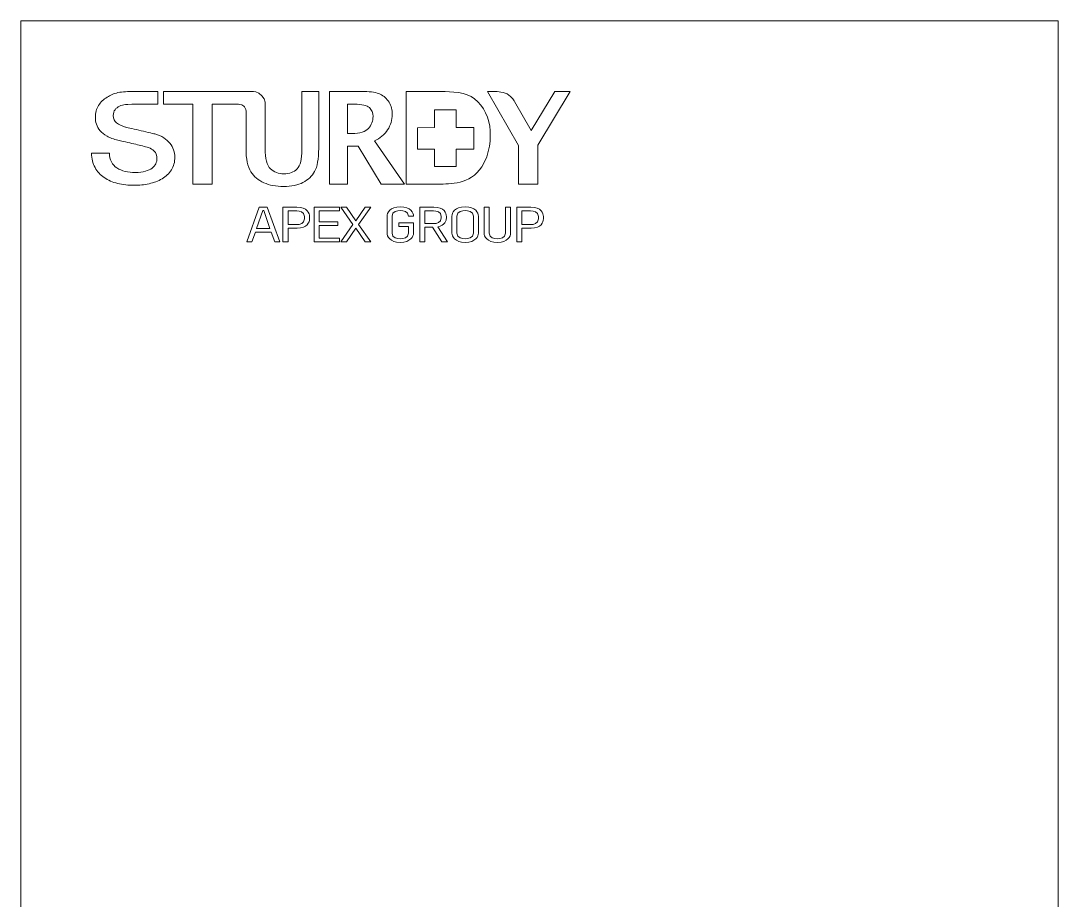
# Model space of a CAD drawing. Header units: millimetres. Extents: x -96603 to 124772, y -7961 to 11116.
# Drawn here: x 6969.9 to 7189.9, y 4996.3 to 5182.6 of the extents above; entities that cross this region are included whole.
import ezdxf

# ---------------------------------------------------------------- set-up
doc = ezdxf.new("R2010")
doc.units = ezdxf.units.MM
doc.layers.get('0').update_dxf_attribs({"lineweight": 15})

msp = doc.modelspace()

# ---------------------------------------------------------------- linework, layer by layer
for p, q in [((6969.931, 5182.649), (6969.931, 4432.649)), ((6969.931, 5182.649), (7189.931, 5182.649)), ((7189.931, 5182.649), (7189.931, 4432.649)), ((7057.68, 5163.795), (7057.678, 5159.995)), ((7062.287, 5163.795), (7057.68, 5163.795)), ((7062.287, 5160.029), (7062.287, 5163.795)), ((7057.678, 5159.995), (7054.04, 5159.987)), ((7054.04, 5159.987), (7054.04, 5155.442)), ((7066.013, 5160.029), (7062.287, 5160.029)), ((7066.013, 5155.462), (7066.013, 5160.029)), ((7054.04, 5155.442), (7057.701, 5155.442)), ((7057.701, 5155.442), (7057.701, 5151.781)), ((7062.267, 5155.462), (7066.013, 5155.462)), ((7062.267, 5151.781), (7062.267, 5155.462)), ((7057.701, 5151.781), (7062.267, 5151.781))]:
    msp.add_line(p, q)
for points in [[(7023.78, 5135.767), (7023.053, 5137.846), (7019.69, 5137.846), (7018.937, 5135.767), (7017.861, 5135.767), (7020.458, 5143.141), (7022.202, 5143.141), (7024.841, 5135.767), (7023.78, 5135.767)], [(7021.449, 5142.406), (7021.267, 5142.406), (7019.941, 5138.621), (7022.774, 5138.621), (7021.449, 5142.406)], [(7032.142, 5135.767), (7032.142, 5143.141), (7037.515, 5143.141), (7037.515, 5142.355), (7033.216, 5142.355), (7033.216, 5140.059), (7037.195, 5140.059), (7037.195, 5139.273), (7033.216, 5139.273), (7033.216, 5136.553), (7037.515, 5136.553), (7037.515, 5135.767), (7032.142, 5135.767)], [(7042.932, 5135.767), (7040.978, 5138.683), (7039.039, 5135.767), (7037.81, 5135.767), (7040.378, 5139.469), (7037.823, 5143.141), (7039.023, 5143.141), (7040.964, 5140.245), (7042.945, 5143.141), (7044.132, 5143.141), (7041.564, 5139.48), (7044.161, 5135.767), (7042.932, 5135.767)]]:
    msp.add_lwpolyline(points)
for points, knots in [([(6988.726, 5154.606), (6988.726, 5153.875), (6988.867, 5153.248), (6989.151, 5152.731), (6989.434, 5152.213), (6989.83, 5151.789), (6990.335, 5151.458), (6990.842, 5151.127), (6991.424, 5150.888), (6992.083, 5150.735), (6992.742, 5150.583), (6993.456, 5150.506), (6994.225, 5150.506), (6995.055, 5150.506), (6995.764, 5150.591), (6996.352, 5150.762), (6996.938, 5150.932), (6997.416, 5151.15), (6997.78, 5151.418), (6998.145, 5151.686), (6998.407, 5151.994), (6998.57, 5152.343), (6998.732, 5152.691), (6998.813, 5153.043), (6998.813, 5153.401), (6998.813, 5154.133), (6998.626, 5154.673), (6998.251, 5155.022), (6997.876, 5155.37), (6997.466, 5155.614), (6997.02, 5155.759), (6996.25, 5156.008), (6995.354, 5156.245), (6994.331, 5156.469), (6993.308, 5156.692), (6992.047, 5156.982), (6990.549, 5157.338), (6989.616, 5157.554), (6988.842, 5157.834), (6988.225, 5158.182), (6987.606, 5158.532), (6987.115, 5158.921), (6986.751, 5159.349), (6986.386, 5159.777), (6986.127, 5160.233), (6985.976, 5160.715), (6985.824, 5161.197), (6985.748, 5161.688), (6985.748, 5162.189), (6985.748, 5163.153), (6985.976, 5163.987), (6986.432, 5164.694), (6986.887, 5165.399), (6987.49, 5165.983), (6988.239, 5166.449), (6988.988, 5166.912), (6989.595, 5167.195), (6990.547, 5167.419), (6991.501, 5167.642), (6992.797, 5167.649), (6993.769, 5167.649), (6994.903, 5167.649), (6999.031, 5167.649), (6999.031, 5167.649), (6999.031, 5167.649), (6999.018, 5164.981), (6999.018, 5164.981), (6999.018, 5164.981), (6992.765, 5165.018), (6992.141, 5164.888), (6991.678, 5164.793), (6991.268, 5164.748), (6990.884, 5164.56), (6990.498, 5164.372), (6990.178, 5164.118), (6989.925, 5163.796), (6989.672, 5163.475), (6989.546, 5163.072), (6989.546, 5162.591), (6989.546, 5161.911), (6989.783, 5161.381), (6990.26, 5160.996), (6990.736, 5160.613), (6991.358, 5160.321), (6992.128, 5160.126), (6992.209, 5160.108), (6992.528, 5160.031), (6993.085, 5159.897), (6993.642, 5159.763), (6994.265, 5159.617), (6994.954, 5159.456), (6995.642, 5159.295), (6996.317, 5159.139), (6996.975, 5158.987), (6997.633, 5158.834), (6998.105, 5158.723), (6998.388, 5158.651), (6999.096, 5158.455), (6999.713, 5158.188), (7000.242, 5157.848), (7000.768, 5157.51), (7001.207, 5157.121), (7001.563, 5156.683), (7001.916, 5156.245), (7002.18, 5155.776), (7002.353, 5155.276), (7002.525, 5154.776), (7002.612, 5154.275), (7002.612, 5153.776), (7002.612, 5152.704), (7002.362, 5151.789), (7001.866, 5151.03), (7001.371, 5150.271), (7000.716, 5149.65), (6999.907, 5149.167), (6999.096, 5148.684), (6998.175, 5148.332), (6997.143, 5148.11), (6996.109, 5147.886), (6995.055, 5147.774), (6993.982, 5147.774), (6992.746, 5147.774), (6991.582, 5147.909), (6990.488, 5148.176), (6989.395, 5148.445), (6988.442, 5148.854), (6987.632, 5149.409), (6986.821, 5149.962), (6986.173, 5150.673), (6985.688, 5151.539), (6985.202, 5152.405), (6984.947, 5153.428), (6984.927, 5154.606), (6984.927, 5154.606), (6988.726, 5154.606), (6988.726, 5154.606)], [0, 0, 0, 0, 1, 1, 1, 2, 2, 2, 3, 3, 3, 4, 4, 4, 5, 5, 5, 6, 6, 6, 7, 7, 7, 8, 8, 8, 9, 9, 9, 10, 10, 10, 11, 11, 11, 12, 12, 12, 13, 13, 13, 14, 14, 14, 15, 15, 15, 16, 16, 16, 17, 17, 17, 18, 18, 18, 19, 19, 19, 20, 20, 20, 21, 21, 21, 22, 22, 22, 23, 23, 23, 24, 24, 24, 25, 25, 25, 26, 26, 26, 27, 27, 27, 28, 28, 28, 29, 29, 29, 30, 30, 30, 31, 31, 31, 32, 32, 32, 33, 33, 33, 34, 34, 34, 35, 35, 35, 36, 36, 36, 37, 37, 37, 38, 38, 38, 39, 39, 39, 40, 40, 40, 41, 41, 41, 42, 42, 42, 43, 43, 43, 44, 44, 44, 45, 45, 45, 45]), ([(7043.665, 5159.845), (7044.311, 5160.58), (7044.639, 5161.409), (7044.639, 5162.336), (7044.639, 5163.141), (7044.375, 5163.782), (7043.853, 5164.255)], [2, 2, 2, 2, 3, 3, 3, 4, 4, 4, 4]), ([(7048.032, 5165.377), (7048.486, 5164.613), (7048.714, 5163.749), (7048.714, 5162.786), (7048.714, 5161.639), (7048.38, 5160.554), (7047.72, 5159.533)], [4, 4, 4, 4, 5, 5, 5, 6, 6, 6, 6]), ([(7022.879, 5151.278), (7023.619, 5150.569), (7024.576, 5150.215), (7025.751, 5150.215), (7026.911, 5150.215), (7027.833, 5150.566), (7028.519, 5151.265)], [5, 5, 5, 5, 6, 6, 6, 7, 7, 7, 7]), ([(7029.775, 5148.379), (7028.698, 5147.815), (7027.331, 5147.532), (7025.68, 5147.532), (7024.051, 5147.532), (7022.656, 5147.795), (7021.488, 5148.319)], [13, 13, 13, 13, 14, 14, 14, 15, 15, 15, 15]), ([(7028.54, 5138.673), (7028.54, 5138.673), (7026.615, 5138.673), (7026.615, 5138.673), (7026.615, 5138.673), (7026.615, 5135.767), (7026.615, 5135.767), (7026.615, 5135.767), (7025.539, 5135.767), (7025.539, 5135.767), (7025.539, 5135.767), (7025.539, 5143.141), (7025.539, 5143.141), (7025.539, 5143.141), (7028.484, 5143.141), (7028.484, 5143.141), (7030.731, 5143.141), (7031.164, 5141.817), (7031.164, 5141.186), (7031.164, 5141.186), (7031.164, 5140.648), (7031.164, 5140.648), (7031.164, 5139.997), (7030.731, 5138.673), (7028.54, 5138.673)], [0, 0, 0, 0, 1, 1, 1, 2, 2, 2, 3, 3, 3, 4, 4, 4, 5, 5, 5, 6, 6, 6, 7, 7, 7, 8, 8, 8, 8]), ([(7030.089, 5141.165), (7030.089, 5142.21), (7029.043, 5142.355), (7028.456, 5142.355), (7028.456, 5142.355), (7026.615, 5142.355), (7026.615, 5142.355), (7026.615, 5142.355), (7026.615, 5139.459), (7026.615, 5139.459), (7026.615, 5139.459), (7028.484, 5139.459), (7028.484, 5139.459), (7029.071, 5139.459), (7030.089, 5139.614), (7030.089, 5140.659), (7030.089, 5140.659), (7030.089, 5141.165), (7030.089, 5141.165)], [0, 0, 0, 0, 1, 1, 1, 2, 2, 2, 3, 3, 3, 4, 4, 4, 5, 5, 5, 6, 6, 6, 6]), ([(7050.386, 5135.674), (7048.194, 5135.674), (7047.596, 5137.008), (7047.596, 5137.66), (7047.596, 5137.66), (7047.596, 5141.258), (7047.596, 5141.258), (7047.596, 5141.89), (7048.167, 5143.213), (7050.415, 5143.213), (7052.592, 5143.213), (7053.219, 5141.951), (7053.219, 5141.248), (7053.219, 5141.248), (7052.146, 5141.248), (7052.146, 5141.248), (7052.146, 5142.262), (7050.973, 5142.437), (7050.415, 5142.437), (7049.843, 5142.437), (7048.67, 5142.262), (7048.67, 5141.238), (7048.67, 5141.238), (7048.67, 5137.66), (7048.67, 5137.66), (7048.67, 5136.615), (7049.843, 5136.449), (7050.415, 5136.449), (7050.973, 5136.449), (7052.146, 5136.615), (7052.146, 5137.66), (7052.146, 5137.66), (7052.146, 5139.044), (7052.146, 5139.044), (7052.146, 5139.044), (7050.094, 5139.044), (7050.094, 5139.044), (7050.094, 5139.044), (7050.094, 5139.831), (7050.094, 5139.831), (7050.094, 5139.831), (7053.219, 5139.831), (7053.219, 5139.831), (7053.219, 5139.831), (7053.219, 5137.649), (7053.219, 5137.649), (7053.219, 5136.997), (7052.606, 5135.674), (7050.386, 5135.674)], [0, 0, 0, 0, 1, 1, 1, 2, 2, 2, 3, 3, 3, 4, 4, 4, 5, 5, 5, 6, 6, 6, 7, 7, 7, 8, 8, 8, 9, 9, 9, 10, 10, 10, 11, 11, 11, 12, 12, 12, 13, 13, 13, 14, 14, 14, 15, 15, 15, 16, 16, 16, 16]), ([(7059.209, 5135.767), (7059.209, 5135.767), (7057.255, 5138.88), (7057.255, 5138.88), (7057.255, 5138.88), (7055.622, 5138.88), (7055.622, 5138.88), (7055.622, 5138.88), (7055.622, 5135.767), (7055.622, 5135.767), (7055.622, 5135.767), (7054.548, 5135.767), (7054.548, 5135.767), (7054.548, 5135.767), (7054.548, 5143.141), (7054.548, 5143.141), (7054.548, 5143.141), (7057.493, 5143.141), (7057.493, 5143.141), (7059.74, 5143.141), (7060.186, 5141.828), (7060.186, 5141.196), (7060.186, 5141.196), (7060.186, 5140.845), (7060.186, 5140.845), (7060.186, 5140.296), (7059.851, 5139.273), (7058.385, 5138.953), (7058.385, 5138.953), (7060.423, 5135.767), (7060.423, 5135.767), (7060.423, 5135.767), (7059.209, 5135.767), (7059.209, 5135.767)], [0, 0, 0, 0, 1, 1, 1, 2, 2, 2, 3, 3, 3, 4, 4, 4, 5, 5, 5, 6, 6, 6, 7, 7, 7, 8, 8, 8, 9, 9, 9, 10, 10, 10, 11, 11, 11, 11]), ([(7059.111, 5141.165), (7059.111, 5142.21), (7058.052, 5142.355), (7057.464, 5142.355), (7057.464, 5142.355), (7055.622, 5142.355), (7055.622, 5142.355), (7055.622, 5142.355), (7055.622, 5139.666), (7055.622, 5139.666), (7055.622, 5139.666), (7057.493, 5139.666), (7057.493, 5139.666), (7058.079, 5139.666), (7059.111, 5139.821), (7059.111, 5140.855), (7059.111, 5140.855), (7059.111, 5141.165), (7059.111, 5141.165)], [0, 0, 0, 0, 1, 1, 1, 2, 2, 2, 3, 3, 3, 4, 4, 4, 5, 5, 5, 6, 6, 6, 6]), ([(7064.166, 5135.674), (7061.975, 5135.674), (7061.359, 5136.977), (7061.359, 5137.66), (7061.359, 5137.66), (7061.359, 5141.258), (7061.359, 5141.258), (7061.359, 5141.92), (7061.932, 5143.213), (7064.178, 5143.213), (7066.357, 5143.213), (7066.984, 5141.92), (7066.984, 5141.248), (7066.984, 5141.248), (7066.984, 5137.649), (7066.984, 5137.649), (7066.984, 5136.967), (7066.398, 5135.674), (7064.166, 5135.674)], [0, 0, 0, 0, 1, 1, 1, 2, 2, 2, 3, 3, 3, 4, 4, 4, 5, 5, 5, 6, 6, 6, 6]), ([(7065.91, 5141.238), (7065.91, 5142.272), (7064.737, 5142.437), (7064.178, 5142.437), (7063.607, 5142.437), (7062.435, 5142.272), (7062.435, 5141.238), (7062.435, 5141.238), (7062.435, 5137.66), (7062.435, 5137.66), (7062.435, 5136.615), (7063.607, 5136.449), (7064.178, 5136.449), (7064.737, 5136.449), (7065.91, 5136.615), (7065.91, 5137.66), (7065.91, 5137.66), (7065.91, 5141.238), (7065.91, 5141.238)], [0, 0, 0, 0, 1, 1, 1, 2, 2, 2, 3, 3, 3, 4, 4, 4, 5, 5, 5, 6, 6, 6, 6]), ([(7071.006, 5135.674), (7068.745, 5135.674), (7068.171, 5136.967), (7068.171, 5137.66), (7068.171, 5137.66), (7068.171, 5143.141), (7068.171, 5143.141), (7068.171, 5143.141), (7069.246, 5143.141), (7069.246, 5143.141), (7069.246, 5143.141), (7069.246, 5137.66), (7069.246, 5137.66), (7069.246, 5136.615), (7070.433, 5136.449), (7070.991, 5136.449), (7071.563, 5136.449), (7072.736, 5136.615), (7072.736, 5137.66), (7072.736, 5137.66), (7072.736, 5143.141), (7072.736, 5143.141), (7072.736, 5143.141), (7073.811, 5143.141), (7073.811, 5143.141), (7073.811, 5143.141), (7073.811, 5137.649), (7073.811, 5137.649), (7073.811, 5136.956), (7073.252, 5135.674), (7071.006, 5135.674)], [0, 0, 0, 0, 1, 1, 1, 2, 2, 2, 3, 3, 3, 4, 4, 4, 5, 5, 5, 6, 6, 6, 7, 7, 7, 8, 8, 8, 9, 9, 9, 10, 10, 10, 10]), ([(7078.139, 5138.673), (7078.139, 5138.673), (7076.211, 5138.673), (7076.211, 5138.673), (7076.211, 5138.673), (7076.211, 5135.767), (7076.211, 5135.767), (7076.211, 5135.767), (7075.137, 5135.767), (7075.137, 5135.767), (7075.137, 5135.767), (7075.137, 5143.141), (7075.137, 5143.141), (7075.137, 5143.141), (7078.083, 5143.141), (7078.083, 5143.141), (7080.331, 5143.141), (7080.762, 5141.817), (7080.762, 5141.186), (7080.762, 5141.186), (7080.762, 5140.648), (7080.762, 5140.648), (7080.762, 5139.997), (7080.331, 5138.673), (7078.139, 5138.673)], [0, 0, 0, 0, 1, 1, 1, 2, 2, 2, 3, 3, 3, 4, 4, 4, 5, 5, 5, 6, 6, 6, 7, 7, 7, 8, 8, 8, 8]), ([(7079.688, 5141.165), (7079.688, 5142.21), (7078.641, 5142.355), (7078.054, 5142.355), (7078.054, 5142.355), (7076.211, 5142.355), (7076.211, 5142.355), (7076.211, 5142.355), (7076.211, 5139.459), (7076.211, 5139.459), (7076.211, 5139.459), (7078.083, 5139.459), (7078.083, 5139.459), (7078.669, 5139.459), (7079.688, 5139.614), (7079.688, 5140.659), (7079.688, 5140.659), (7079.688, 5141.165), (7079.688, 5141.165)], [0, 0, 0, 0, 1, 1, 1, 2, 2, 2, 3, 3, 3, 4, 4, 4, 5, 5, 5, 6, 6, 6, 6])]:
    msp.add_open_spline(points, degree=3, knots=knots)
for points in [[(7000.19, 5167.649), (7000.19, 5167.649), (7018.307, 5167.649), (7018.307, 5167.649)], [(7000.19, 5164.939), (7000.19, 5164.939), (7000.19, 5167.649), (7000.19, 5167.649)], [(7017.696, 5167.649), (7017.696, 5167.649), (7019.07, 5167.649), (7019.07, 5167.649)], [(7019.07, 5167.649), (7019.07, 5167.649), (7020.202, 5167.723), (7021.079, 5166.751)], [(7021.079, 5166.751), (7021.881, 5165.865), (7021.772, 5164.774), (7021.772, 5164.774)], [(7029.546, 5167.649), (7029.546, 5167.649), (7033.105, 5167.649), (7033.105, 5167.649)], [(7029.546, 5155.316), (7029.546, 5155.316), (7029.546, 5167.649), (7029.546, 5167.649)], [(7033.105, 5167.649), (7033.105, 5167.649), (7033.105, 5155.594), (7033.105, 5155.594)], [(7035.405, 5167.649), (7035.405, 5167.649), (7042.739, 5167.649), (7042.739, 5167.649)], [(7035.405, 5148.023), (7035.405, 5148.023), (7035.405, 5167.649), (7035.405, 5167.649)], [(7042.739, 5167.649), (7044.242, 5167.649), (7045.385, 5167.461), (7046.172, 5167.088)], [(7046.172, 5167.088), (7046.955, 5166.71), (7047.576, 5166.141), (7048.032, 5165.377)], [(7051.685, 5167.649), (7051.685, 5167.649), (7056.47, 5167.625), (7058.301, 5167.657)], [(7051.685, 5148.023), (7051.685, 5148.023), (7051.685, 5167.649), (7051.685, 5167.649)], [(7058.301, 5167.657), (7060.131, 5167.688), (7063.414, 5167.688), (7065.41, 5166.563)], [(7065.41, 5166.563), (7067.407, 5165.437), (7069.063, 5162.859), (7069.378, 5160.303)], [(7068.876, 5167.649), (7068.876, 5167.649), (7070.444, 5167.649), (7070.444, 5167.649)], [(7075.473, 5156.246), (7075.473, 5156.246), (7068.876, 5167.649), (7068.876, 5167.649)], [(7070.444, 5167.649), (7070.444, 5167.649), (7071.973, 5167.715), (7073.104, 5167.127)], [(7073.104, 5167.127), (7074.235, 5166.539), (7074.6, 5165.543), (7074.6, 5165.543)], [(7078.174, 5159.367), (7078.174, 5159.367), (7083.165, 5167.649), (7083.165, 5167.649)], [(7086.404, 5167.649), (7086.404, 5167.649), (7079.549, 5156.27), (7079.549, 5156.27)], [(7083.165, 5167.649), (7083.165, 5167.649), (7086.404, 5167.649), (7086.404, 5167.649)], [(7006.456, 5164.939), (7006.456, 5164.939), (7000.19, 5164.939), (7000.19, 5164.939)], [(7006.456, 5148.023), (7006.456, 5148.023), (7006.456, 5164.939), (7006.456, 5164.939)], [(7010.532, 5164.939), (7010.532, 5164.939), (7010.532, 5148.023), (7010.532, 5148.023)], [(7015.482, 5164.939), (7015.482, 5164.939), (7010.532, 5164.939), (7010.532, 5164.939)], [(7016.022, 5164.939), (7016.022, 5164.939), (7015.482, 5164.939), (7015.482, 5164.939)], [(7017.239, 5164.573), (7016.62, 5165.035), (7016.022, 5164.939), (7016.022, 5164.939)], [(7017.696, 5163.491), (7017.631, 5163.937), (7017.5, 5164.379), (7017.239, 5164.573)], [(7017.696, 5155.634), (7017.696, 5155.634), (7017.696, 5160.019), (7017.696, 5163.491)], [(7021.772, 5164.774), (7021.772, 5164.774), (7021.772, 5155.607), (7021.772, 5155.607)], [(7039.243, 5164.964), (7039.243, 5164.964), (7039.243, 5158.743), (7039.243, 5158.743)], [(7040.663, 5164.964), (7040.663, 5164.964), (7039.243, 5164.964), (7039.243, 5164.964)], [(7043.853, 5164.255), (7043.331, 5164.726), (7042.266, 5164.964), (7040.663, 5164.964)], [(7074.6, 5165.543), (7074.6, 5165.543), (7078.174, 5159.367), (7078.174, 5159.367)], [(7040.176, 5158.743), (7041.852, 5158.743), (7043.015, 5159.11), (7043.665, 5159.845)], [(7047.72, 5159.533), (7047.057, 5158.514), (7046.121, 5157.735), (7044.913, 5157.198)], [(7069.378, 5160.303), (7069.696, 5157.746), (7069.442, 5154.369), (7067.675, 5151.686)], [(7039.243, 5158.743), (7039.243, 5158.743), (7040.176, 5158.743), (7040.176, 5158.743)], [(7044.913, 5157.198), (7044.913, 5157.198), (7051.316, 5148.023), (7051.316, 5148.023)], [(7018.716, 5150.666), (7018.038, 5151.704), (7017.696, 5153.361), (7017.696, 5155.634)], [(7021.772, 5155.607), (7021.772, 5153.43), (7022.141, 5151.985), (7022.879, 5151.278)], [(7028.519, 5151.265), (7029.205, 5151.965), (7029.546, 5153.315), (7029.546, 5155.316)], [(7033.105, 5155.594), (7033.105, 5153.321), (7032.819, 5151.693), (7032.248, 5150.706)], [(7039.243, 5156.059), (7039.243, 5156.059), (7039.243, 5148.023), (7039.243, 5148.023)], [(7041.46, 5156.059), (7041.46, 5156.059), (7039.243, 5156.059), (7039.243, 5156.059)], [(7046.35, 5148.023), (7046.35, 5148.023), (7041.46, 5156.059), (7041.46, 5156.059)], [(7075.473, 5148.023), (7075.473, 5148.023), (7075.473, 5156.246), (7075.473, 5156.246)], [(7079.549, 5156.27), (7079.549, 5156.27), (7079.549, 5148.023), (7079.549, 5148.023)], [(7021.488, 5148.319), (7020.324, 5148.844), (7019.397, 5149.627), (7018.716, 5150.666)], [(7032.248, 5150.706), (7031.68, 5149.722), (7030.853, 5148.946), (7029.775, 5148.379)], [(7067.675, 5151.686), (7065.178, 5147.897), (7060.984, 5148.119), (7058.521, 5148.023)], [(7010.532, 5148.023), (7010.532, 5148.023), (7006.456, 5148.023), (7006.456, 5148.023)], [(7039.243, 5148.023), (7039.243, 5148.023), (7035.405, 5148.023), (7035.405, 5148.023)], [(7051.316, 5148.023), (7051.316, 5148.023), (7046.35, 5148.023), (7046.35, 5148.023)], [(7058.521, 5148.023), (7057.272, 5147.975), (7051.685, 5148.023), (7051.685, 5148.023)], [(7079.549, 5148.023), (7079.549, 5148.023), (7075.473, 5148.023), (7075.473, 5148.023)]]:
    msp.add_open_spline(points, degree=3)

doc.saveas('drawing.dxf')
